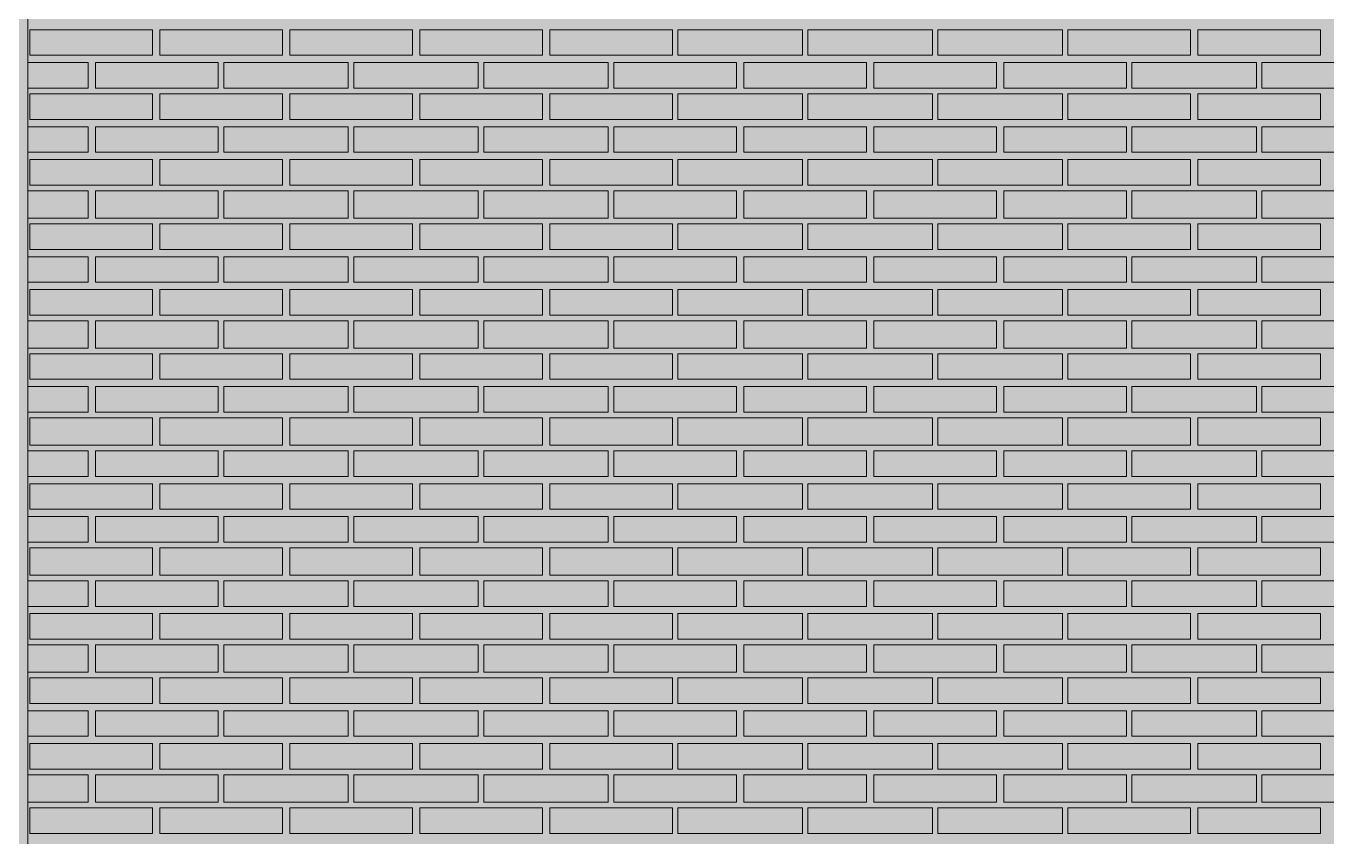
# Model space of a CAD drawing. Header units: millimetres. Extents: x -28928 to 100580, y -22867 to 36490.
# Drawn here: x 68989 to 71995, y 1908 to 3782 of the extents above; entities that cross this region are included whole.
import ezdxf

# ---------------------------------------------------------------- set-up
doc = ezdxf.new("R2010")
doc.units = ezdxf.units.MM
doc.layers.add('PDF _Геометрия', color=7, linetype='Continuous', true_color=0x8f8e8d)
doc.layers.add('PDF _Сплошная заливка', color=7, linetype='Continuous', true_color=0xffffff)

msp = doc.modelspace()

# ---------------------------------------------------------------- hatches: boundary and pattern name
at = {"layer": 'PDF _Сплошная заливка', "true_color": 0xdcd6cf, "transparency": 33554559}
msp.add_hatch(color=254, dxfattribs=at).paths.add_polyline_path([(60798.4, -2005.5), (60798.4, -4713.2), (70224.5, -4713.2), (70224.5, -1464), (74070.3, -1464), (74070.3, -4713.2), (82294.9, -4713.2), (82294.9, 9028.4), (55763.7, 9028.4), (55763.7, -4713.2), (56851.1, -4713.2), (56851.1, -1464), (58251.4, -1464), (58251.4, -4713.2), (59499.5, -4713.2), (59499.5, -2005.5)])

# ---------------------------------------------------------------- linework, layer by layer
at = {"layer": 'PDF _Геометрия', "color": 7, "lineweight": 9}
msp.add_lwpolyline([(59499.5, 6929.9), (68993.4, 6929.9), (68993.4, 2733), (68993.4, 33.7), (68993.4, 16.8), (59499.5, 16.8), (59499.5, 33.7), (59499.5, 2733)], close=True, dxfattribs=at)
msp.add_lwpolyline([(68993.4, 33.7), (68993.4, 109.9), (68993.4, 1383.4), (68993.4, 6853.7), (68993.4, 6929.9), (68946.8, 6929.9), (68946.8, 6853.7), (68946.8, 1383.4), (68946.8, 6853.7)], dxfattribs=at)
at = {"layer": 'PDF _Геометрия', "lineweight": 9}
for points in [[(69281.1, 3773.7), (69281.1, 3714.5), (68997.6, 3714.5), (68997.6, 3773.7)], [(69581.4, 3773.7), (69581.4, 3714.5), (69298, 3714.5), (69298, 3773.7)], [(69881.8, 3773.7), (69881.8, 3714.5), (69598.4, 3714.5), (69598.4, 3773.7)], [(70182.2, 3773.7), (70182.2, 3714.5), (69898.7, 3714.5), (69898.7, 3773.7)], [(70482.6, 3773.7), (70482.6, 3714.5), (70199.1, 3714.5), (70199.1, 3773.7)], [(70783, 3773.7), (70783, 3714.5), (70495.3, 3714.5), (70495.3, 3773.7)], [(71083.4, 3773.7), (71083.4, 3714.5), (70795.7, 3714.5), (70795.7, 3773.7)], [(71383.7, 3773.7), (71383.7, 3714.5), (71096.1, 3714.5), (71096.1, 3773.7)], [(71679.9, 3773.7), (71679.9, 3714.5), (71396.4, 3714.5), (71396.4, 3773.7)], [(71980.3, 3773.7), (71980.3, 3714.5), (71696.8, 3714.5), (71696.8, 3773.7)], [(69433.4, 3638.4), (69289.5, 3638.4), (69149.9, 3638.4), (69149.9, 3697.6), (69289.5, 3697.6), (69433.4, 3697.6)], [(69733.7, 3638.4), (69589.9, 3638.4), (69446.1, 3638.4), (69446.1, 3697.6), (69589.9, 3697.6), (69733.7, 3697.6)], [(70034.1, 3638.4), (69890.3, 3638.4), (69746.4, 3638.4), (69746.4, 3697.6), (69890.3, 3697.6), (70034.1, 3697.6)], [(70334.5, 3638.4), (70190.7, 3638.4), (70046.8, 3638.4), (70046.8, 3697.6), (70190.7, 3697.6), (70334.5, 3697.6)], [(70630.7, 3638.4), (70491.1, 3638.4), (70347.2, 3638.4), (70347.2, 3697.6), (70491.1, 3697.6), (70630.7, 3697.6)], [(70931.1, 3638.4), (70791.4, 3638.4), (70647.6, 3638.4), (70647.6, 3697.6), (70791.4, 3697.6), (70931.1, 3697.6)], [(71231.4, 3638.4), (71087.6, 3638.4), (70948, 3638.4), (70948, 3697.6), (71087.6, 3697.6), (71231.4, 3697.6)], [(71531.8, 3638.4), (71388, 3638.4), (71248.4, 3638.4), (71248.4, 3697.6), (71388, 3697.6), (71531.8, 3697.6)], [(71832.2, 3638.4), (71688.4, 3638.4), (71544.5, 3638.4), (71544.5, 3697.6), (71688.4, 3697.6), (71832.2, 3697.6)], [(72132.6, 3638.4), (71988.7, 3638.4), (71844.9, 3638.4), (71844.9, 3697.6), (71988.7, 3697.6), (72132.6, 3697.6)], [(69281.1, 3625.7), (69281.1, 3566.4), (68997.6, 3566.4), (68997.6, 3625.7)], [(69581.4, 3625.7), (69581.4, 3566.4), (69298, 3566.4), (69298, 3625.7)], [(69881.8, 3625.7), (69881.8, 3566.4), (69598.4, 3566.4), (69598.4, 3625.7)], [(70182.2, 3625.7), (70182.2, 3566.4), (69898.7, 3566.4), (69898.7, 3625.7)], [(70482.6, 3625.7), (70482.6, 3566.4), (70199.1, 3566.4), (70199.1, 3625.7)], [(70783, 3625.7), (70783, 3566.4), (70495.3, 3566.4), (70495.3, 3625.7)], [(71083.4, 3625.7), (71083.4, 3566.4), (70795.7, 3566.4), (70795.7, 3625.7)], [(71383.7, 3625.7), (71383.7, 3566.4), (71096.1, 3566.4), (71096.1, 3625.7)], [(71679.9, 3625.7), (71679.9, 3566.4), (71396.4, 3566.4), (71396.4, 3625.7)], [(71980.3, 3625.7), (71980.3, 3566.4), (71696.8, 3566.4), (71696.8, 3625.7)], [(69433.4, 3490.3), (69289.5, 3490.3), (69149.9, 3490.3), (69149.9, 3549.5), (69289.5, 3549.5), (69433.4, 3549.5)], [(69733.7, 3490.3), (69589.9, 3490.3), (69446.1, 3490.3), (69446.1, 3549.5), (69589.9, 3549.5), (69733.7, 3549.5)], [(70034.1, 3490.3), (69890.3, 3490.3), (69746.4, 3490.3), (69746.4, 3549.5), (69890.3, 3549.5), (70034.1, 3549.5)], [(70334.5, 3490.3), (70190.7, 3490.3), (70046.8, 3490.3), (70046.8, 3549.5), (70190.7, 3549.5), (70334.5, 3549.5)], [(70630.7, 3490.3), (70491.1, 3490.3), (70347.2, 3490.3), (70347.2, 3549.5), (70491.1, 3549.5), (70630.7, 3549.5)], [(70931.1, 3490.3), (70791.4, 3490.3), (70647.6, 3490.3), (70647.6, 3549.5), (70791.4, 3549.5), (70931.1, 3549.5)], [(71231.4, 3490.3), (71087.6, 3490.3), (70948, 3490.3), (70948, 3549.5), (71087.6, 3549.5), (71231.4, 3549.5)], [(71531.8, 3490.3), (71388, 3490.3), (71248.4, 3490.3), (71248.4, 3549.5), (71388, 3549.5), (71531.8, 3549.5)], [(71832.2, 3490.3), (71688.4, 3490.3), (71544.5, 3490.3), (71544.5, 3549.5), (71688.4, 3549.5), (71832.2, 3549.5)], [(72132.6, 3490.3), (71988.7, 3490.3), (71844.9, 3490.3), (71844.9, 3549.5), (71988.7, 3549.5), (72132.6, 3549.5)], [(69281.1, 3473.4), (69281.1, 3414.1), (68997.6, 3414.1), (68997.6, 3473.4)], [(69581.4, 3473.4), (69581.4, 3414.1), (69298, 3414.1), (69298, 3473.4)], [(69881.8, 3473.4), (69881.8, 3414.1), (69598.4, 3414.1), (69598.4, 3473.4)], [(70182.2, 3473.4), (70182.2, 3414.1), (69898.7, 3414.1), (69898.7, 3473.4)], [(70482.6, 3473.4), (70482.6, 3414.1), (70199.1, 3414.1), (70199.1, 3473.4)], [(70783, 3473.4), (70783, 3414.1), (70495.3, 3414.1), (70495.3, 3473.4)], [(71083.4, 3473.4), (71083.4, 3414.1), (70795.7, 3414.1), (70795.7, 3473.4)], [(71383.7, 3473.4), (71383.7, 3414.1), (71096.1, 3414.1), (71096.1, 3473.4)], [(71679.9, 3473.4), (71679.9, 3414.1), (71396.4, 3414.1), (71396.4, 3473.4)], [(71980.3, 3473.4), (71980.3, 3414.1), (71696.8, 3414.1), (71696.8, 3473.4)], [(69433.4, 3338), (69289.5, 3338), (69149.9, 3338), (69149.9, 3401.4), (69289.5, 3401.4), (69433.4, 3401.4)], [(69733.7, 3338), (69589.9, 3338), (69446.1, 3338), (69446.1, 3401.4), (69589.9, 3401.4), (69733.7, 3401.4)], [(70034.1, 3338), (69890.3, 3338), (69746.4, 3338), (69746.4, 3401.4), (69890.3, 3401.4), (70034.1, 3401.4)], [(70334.5, 3338), (70190.7, 3338), (70046.8, 3338), (70046.8, 3401.4), (70190.7, 3401.4), (70334.5, 3401.4)], [(70630.7, 3338), (70491.1, 3338), (70347.2, 3338), (70347.2, 3401.4), (70491.1, 3401.4), (70630.7, 3401.4)], [(70931.1, 3338), (70791.4, 3338), (70647.6, 3338), (70647.6, 3401.4), (70791.4, 3401.4), (70931.1, 3401.4)], [(71231.4, 3338), (71087.6, 3338), (70948, 3338), (70948, 3401.4), (71087.6, 3401.4), (71231.4, 3401.4)], [(71531.8, 3338), (71388, 3338), (71248.4, 3338), (71248.4, 3401.4), (71388, 3401.4), (71531.8, 3401.4)], [(71832.2, 3338), (71688.4, 3338), (71544.5, 3338), (71544.5, 3401.4), (71688.4, 3401.4), (71832.2, 3401.4)], [(72132.6, 3338), (71988.7, 3338), (71844.9, 3338), (71844.9, 3401.4), (71988.7, 3401.4), (72132.6, 3401.4)], [(69281.1, 3325.3), (69281.1, 3266), (68997.6, 3266), (68997.6, 3325.3)], [(69581.4, 3325.3), (69581.4, 3266), (69298, 3266), (69298, 3325.3)], [(69881.8, 3325.3), (69881.8, 3266), (69598.4, 3266), (69598.4, 3325.3)], [(70182.2, 3325.3), (70182.2, 3266), (69898.7, 3266), (69898.7, 3325.3)], [(70482.6, 3325.3), (70482.6, 3266), (70199.1, 3266), (70199.1, 3325.3)], [(70783, 3325.3), (70783, 3266), (70495.3, 3266), (70495.3, 3325.3)], [(71083.4, 3325.3), (71083.4, 3266), (70795.7, 3266), (70795.7, 3325.3)], [(71383.7, 3325.3), (71383.7, 3266), (71096.1, 3266), (71096.1, 3325.3)], [(71679.9, 3325.3), (71679.9, 3266), (71396.4, 3266), (71396.4, 3325.3)], [(71980.3, 3325.3), (71980.3, 3266), (71696.8, 3266), (71696.8, 3325.3)], [(69433.4, 3189.9), (69289.5, 3189.9), (69149.9, 3189.9), (69149.9, 3249.1), (69289.5, 3249.1), (69433.4, 3249.1)], [(69733.7, 3189.9), (69589.9, 3189.9), (69446.1, 3189.9), (69446.1, 3249.1), (69589.9, 3249.1), (69733.7, 3249.1)], [(70034.1, 3189.9), (69890.3, 3189.9), (69746.4, 3189.9), (69746.4, 3249.1), (69890.3, 3249.1), (70034.1, 3249.1)], [(70334.5, 3189.9), (70190.7, 3189.9), (70046.8, 3189.9), (70046.8, 3249.1), (70190.7, 3249.1), (70334.5, 3249.1)], [(70630.7, 3189.9), (70491.1, 3189.9), (70347.2, 3189.9), (70347.2, 3249.1), (70491.1, 3249.1), (70630.7, 3249.1)], [(70931.1, 3189.9), (70791.4, 3189.9), (70647.6, 3189.9), (70647.6, 3249.1), (70791.4, 3249.1), (70931.1, 3249.1)], [(71231.4, 3189.9), (71087.6, 3189.9), (70948, 3189.9), (70948, 3249.1), (71087.6, 3249.1), (71231.4, 3249.1)], [(71531.8, 3189.9), (71388, 3189.9), (71248.4, 3189.9), (71248.4, 3249.1), (71388, 3249.1), (71531.8, 3249.1)], [(71832.2, 3189.9), (71688.4, 3189.9), (71544.5, 3189.9), (71544.5, 3249.1), (71688.4, 3249.1), (71832.2, 3249.1)], [(72132.6, 3189.9), (71988.7, 3189.9), (71844.9, 3189.9), (71844.9, 3249.1), (71988.7, 3249.1), (72132.6, 3249.1)], [(69281.1, 3173), (69281.1, 3113.7), (68997.6, 3113.7), (68997.6, 3173)], [(69581.4, 3173), (69581.4, 3113.7), (69298, 3113.7), (69298, 3173)], [(69881.8, 3173), (69881.8, 3113.7), (69598.4, 3113.7), (69598.4, 3173)], [(70182.2, 3173), (70182.2, 3113.7), (69898.7, 3113.7), (69898.7, 3173)], [(70482.6, 3173), (70482.6, 3113.7), (70199.1, 3113.7), (70199.1, 3173)], [(70783, 3173), (70783, 3113.7), (70495.3, 3113.7), (70495.3, 3173)], [(71083.4, 3173), (71083.4, 3113.7), (70795.7, 3113.7), (70795.7, 3173)], [(71383.7, 3173), (71383.7, 3113.7), (71096.1, 3113.7), (71096.1, 3173)], [(71679.9, 3173), (71679.9, 3113.7), (71396.4, 3113.7), (71396.4, 3173)], [(71980.3, 3173), (71980.3, 3113.7), (71696.8, 3113.7), (71696.8, 3173)], [(69433.4, 3037.6), (69289.5, 3037.6), (69149.9, 3037.6), (69149.9, 3101), (69289.5, 3101), (69433.4, 3101)], [(69733.7, 3037.6), (69589.9, 3037.6), (69446.1, 3037.6), (69446.1, 3101), (69589.9, 3101), (69733.7, 3101)], [(70034.1, 3037.6), (69890.3, 3037.6), (69746.4, 3037.6), (69746.4, 3101), (69890.3, 3101), (70034.1, 3101)], [(70334.5, 3037.6), (70190.7, 3037.6), (70046.8, 3037.6), (70046.8, 3101), (70190.7, 3101), (70334.5, 3101)], [(70630.7, 3037.6), (70491.1, 3037.6), (70347.2, 3037.6), (70347.2, 3101), (70491.1, 3101), (70630.7, 3101)], [(70931.1, 3037.6), (70791.4, 3037.6), (70647.6, 3037.6), (70647.6, 3101), (70791.4, 3101), (70931.1, 3101)], [(71231.4, 3037.6), (71087.6, 3037.6), (70948, 3037.6), (70948, 3101), (71087.6, 3101), (71231.4, 3101)], [(71531.8, 3037.6), (71388, 3037.6), (71248.4, 3037.6), (71248.4, 3101), (71388, 3101), (71531.8, 3101)], [(71832.2, 3037.6), (71688.4, 3037.6), (71544.5, 3037.6), (71544.5, 3101), (71688.4, 3101), (71832.2, 3101)], [(72132.6, 3037.6), (71988.7, 3037.6), (71844.9, 3037.6), (71844.9, 3101), (71988.7, 3101), (72132.6, 3101)], [(69281.1, 3024.9), (69281.1, 2965.7), (68997.6, 2965.7), (68997.6, 3024.9)], [(69581.4, 3024.9), (69581.4, 2965.7), (69298, 2965.7), (69298, 3024.9)], [(69881.8, 3024.9), (69881.8, 2965.7), (69598.4, 2965.7), (69598.4, 3024.9)], [(70182.2, 3024.9), (70182.2, 2965.7), (69898.7, 2965.7), (69898.7, 3024.9)], [(70482.6, 3024.9), (70482.6, 2965.7), (70199.1, 2965.7), (70199.1, 3024.9)], [(70783, 3024.9), (70783, 2965.7), (70495.3, 2965.7), (70495.3, 3024.9)], [(71083.4, 3024.9), (71083.4, 2965.7), (70795.7, 2965.7), (70795.7, 3024.9)], [(71383.7, 3024.9), (71383.7, 2965.7), (71096.1, 2965.7), (71096.1, 3024.9)], [(71679.9, 3024.9), (71679.9, 2965.7), (71396.4, 2965.7), (71396.4, 3024.9)], [(71980.3, 3024.9), (71980.3, 2965.7), (71696.8, 2965.7), (71696.8, 3024.9)], [(69433.4, 2889.5), (69289.5, 2889.5), (69149.9, 2889.5), (69149.9, 2948.7), (69289.5, 2948.7), (69433.4, 2948.7)], [(69733.7, 2889.5), (69589.9, 2889.5), (69446.1, 2889.5), (69446.1, 2948.7), (69589.9, 2948.7), (69733.7, 2948.7)], [(70034.1, 2889.5), (69890.3, 2889.5), (69746.4, 2889.5), (69746.4, 2948.7), (69890.3, 2948.7), (70034.1, 2948.7)], [(70334.5, 2889.5), (70190.7, 2889.5), (70046.8, 2889.5), (70046.8, 2948.7), (70190.7, 2948.7), (70334.5, 2948.7)], [(70630.7, 2889.5), (70491.1, 2889.5), (70347.2, 2889.5), (70347.2, 2948.7), (70491.1, 2948.7), (70630.7, 2948.7)], [(70931.1, 2889.5), (70791.4, 2889.5), (70647.6, 2889.5), (70647.6, 2948.7), (70791.4, 2948.7), (70931.1, 2948.7)], [(71231.4, 2889.5), (71087.6, 2889.5), (70948, 2889.5), (70948, 2948.7), (71087.6, 2948.7), (71231.4, 2948.7)], [(71531.8, 2889.5), (71388, 2889.5), (71248.4, 2889.5), (71248.4, 2948.7), (71388, 2948.7), (71531.8, 2948.7)], [(71832.2, 2889.5), (71688.4, 2889.5), (71544.5, 2889.5), (71544.5, 2948.7), (71688.4, 2948.7), (71832.2, 2948.7)], [(72132.6, 2889.5), (71988.7, 2889.5), (71844.9, 2889.5), (71844.9, 2948.7), (71988.7, 2948.7), (72132.6, 2948.7)], [(69281.1, 2876.8), (69281.1, 2813.4), (68997.6, 2813.4), (68997.6, 2876.8)], [(69581.4, 2876.8), (69581.4, 2813.4), (69298, 2813.4), (69298, 2876.8)], [(69881.8, 2876.8), (69881.8, 2813.4), (69598.4, 2813.4), (69598.4, 2876.8)], [(70182.2, 2876.8), (70182.2, 2813.4), (69898.7, 2813.4), (69898.7, 2876.8)], [(70482.6, 2876.8), (70482.6, 2813.4), (70199.1, 2813.4), (70199.1, 2876.8)], [(70783, 2876.8), (70783, 2813.4), (70495.3, 2813.4), (70495.3, 2876.8)], [(71083.4, 2876.8), (71083.4, 2813.4), (70795.7, 2813.4), (70795.7, 2876.8)], [(71383.7, 2876.8), (71383.7, 2813.4), (71096.1, 2813.4), (71096.1, 2876.8)], [(71679.9, 2876.8), (71679.9, 2813.4), (71396.4, 2813.4), (71396.4, 2876.8)], [(71980.3, 2876.8), (71980.3, 2813.4), (71696.8, 2813.4), (71696.8, 2876.8)], [(69433.4, 2741.4), (69289.5, 2741.4), (69149.9, 2741.4), (69149.9, 2800.7), (69289.5, 2800.7), (69433.4, 2800.7)], [(69733.7, 2741.4), (69589.9, 2741.4), (69446.1, 2741.4), (69446.1, 2800.7), (69589.9, 2800.7), (69733.7, 2800.7)], [(70034.1, 2741.4), (69890.3, 2741.4), (69746.4, 2741.4), (69746.4, 2800.7), (69890.3, 2800.7), (70034.1, 2800.7)], [(70334.5, 2741.4), (70190.7, 2741.4), (70046.8, 2741.4), (70046.8, 2800.7), (70190.7, 2800.7), (70334.5, 2800.7)], [(70630.7, 2741.4), (70491.1, 2741.4), (70347.2, 2741.4), (70347.2, 2800.7), (70491.1, 2800.7), (70630.7, 2800.7)], [(70931.1, 2741.4), (70791.4, 2741.4), (70647.6, 2741.4), (70647.6, 2800.7), (70791.4, 2800.7), (70931.1, 2800.7)], [(71231.4, 2741.4), (71087.6, 2741.4), (70948, 2741.4), (70948, 2800.7), (71087.6, 2800.7), (71231.4, 2800.7)], [(71531.8, 2741.4), (71388, 2741.4), (71248.4, 2741.4), (71248.4, 2800.7), (71388, 2800.7), (71531.8, 2800.7)], [(71832.2, 2741.4), (71688.4, 2741.4), (71544.5, 2741.4), (71544.5, 2800.7), (71688.4, 2800.7), (71832.2, 2800.7)], [(72132.6, 2741.4), (71988.7, 2741.4), (71844.9, 2741.4), (71844.9, 2800.7), (71988.7, 2800.7), (72132.6, 2800.7)], [(69281.1, 2724.5), (69281.1, 2665.3), (68997.6, 2665.3), (68997.6, 2724.5)], [(69581.4, 2724.5), (69581.4, 2665.3), (69298, 2665.3), (69298, 2724.5)], [(69881.8, 2724.5), (69881.8, 2665.3), (69598.4, 2665.3), (69598.4, 2724.5)], [(70182.2, 2724.5), (70182.2, 2665.3), (69898.7, 2665.3), (69898.7, 2724.5)], [(70482.6, 2724.5), (70482.6, 2665.3), (70199.1, 2665.3), (70199.1, 2724.5)], [(70783, 2724.5), (70783, 2665.3), (70495.3, 2665.3), (70495.3, 2724.5)], [(71083.4, 2724.5), (71083.4, 2665.3), (70795.7, 2665.3), (70795.7, 2724.5)], [(71383.7, 2724.5), (71383.7, 2665.3), (71096.1, 2665.3), (71096.1, 2724.5)], [(71679.9, 2724.5), (71679.9, 2665.3), (71396.4, 2665.3), (71396.4, 2724.5)], [(71980.3, 2724.5), (71980.3, 2665.3), (71696.8, 2665.3), (71696.8, 2724.5)], [(69433.4, 2589.1), (69289.5, 2589.1), (69149.9, 2589.1), (69149.9, 2648.4), (69289.5, 2648.4), (69433.4, 2648.4)], [(69733.7, 2589.1), (69589.9, 2589.1), (69446.1, 2589.1), (69446.1, 2648.4), (69589.9, 2648.4), (69733.7, 2648.4)], [(70034.1, 2589.1), (69890.3, 2589.1), (69746.4, 2589.1), (69746.4, 2648.4), (69890.3, 2648.4), (70034.1, 2648.4)], [(70334.5, 2589.1), (70190.7, 2589.1), (70046.8, 2589.1), (70046.8, 2648.4), (70190.7, 2648.4), (70334.5, 2648.4)], [(70630.7, 2589.1), (70491.1, 2589.1), (70347.2, 2589.1), (70347.2, 2648.4), (70491.1, 2648.4), (70630.7, 2648.4)], [(70931.1, 2589.1), (70791.4, 2589.1), (70647.6, 2589.1), (70647.6, 2648.4), (70791.4, 2648.4), (70931.1, 2648.4)], [(71231.4, 2589.1), (71087.6, 2589.1), (70948, 2589.1), (70948, 2648.4), (71087.6, 2648.4), (71231.4, 2648.4)], [(71531.8, 2589.1), (71388, 2589.1), (71248.4, 2589.1), (71248.4, 2648.4), (71388, 2648.4), (71531.8, 2648.4)], [(71832.2, 2589.1), (71688.4, 2589.1), (71544.5, 2589.1), (71544.5, 2648.4), (71688.4, 2648.4), (71832.2, 2648.4)], [(72132.6, 2589.1), (71988.7, 2589.1), (71844.9, 2589.1), (71844.9, 2648.4), (71988.7, 2648.4), (72132.6, 2648.4)], [(69281.1, 2576.4), (69281.1, 2513), (68997.6, 2513), (68997.6, 2576.4)], [(69581.4, 2576.4), (69581.4, 2513), (69298, 2513), (69298, 2576.4)], [(69881.8, 2576.4), (69881.8, 2513), (69598.4, 2513), (69598.4, 2576.4)], [(70182.2, 2576.4), (70182.2, 2513), (69898.7, 2513), (69898.7, 2576.4)], [(70482.6, 2576.4), (70482.6, 2513), (70199.1, 2513), (70199.1, 2576.4)], [(70783, 2576.4), (70783, 2513), (70495.3, 2513), (70495.3, 2576.4)], [(71083.4, 2576.4), (71083.4, 2513), (70795.7, 2513), (70795.7, 2576.4)], [(71383.7, 2576.4), (71383.7, 2513), (71096.1, 2513), (71096.1, 2576.4)], [(71679.9, 2576.4), (71679.9, 2513), (71396.4, 2513), (71396.4, 2576.4)], [(71980.3, 2576.4), (71980.3, 2513), (71696.8, 2513), (71696.8, 2576.4)], [(69433.4, 2441), (69289.5, 2441), (69149.9, 2441), (69149.9, 2500.3), (69289.5, 2500.3), (69433.4, 2500.3)], [(69733.7, 2441), (69589.9, 2441), (69446.1, 2441), (69446.1, 2500.3), (69589.9, 2500.3), (69733.7, 2500.3)], [(70034.1, 2441), (69890.3, 2441), (69746.4, 2441), (69746.4, 2500.3), (69890.3, 2500.3), (70034.1, 2500.3)], [(70334.5, 2441), (70190.7, 2441), (70046.8, 2441), (70046.8, 2500.3), (70190.7, 2500.3), (70334.5, 2500.3)], [(70630.7, 2441), (70491.1, 2441), (70347.2, 2441), (70347.2, 2500.3), (70491.1, 2500.3), (70630.7, 2500.3)], [(70931.1, 2441), (70791.4, 2441), (70647.6, 2441), (70647.6, 2500.3), (70791.4, 2500.3), (70931.1, 2500.3)], [(71231.4, 2441), (71087.6, 2441), (70948, 2441), (70948, 2500.3), (71087.6, 2500.3), (71231.4, 2500.3)], [(71531.8, 2441), (71388, 2441), (71248.4, 2441), (71248.4, 2500.3), (71388, 2500.3), (71531.8, 2500.3)], [(71832.2, 2441), (71688.4, 2441), (71544.5, 2441), (71544.5, 2500.3), (71688.4, 2500.3), (71832.2, 2500.3)], [(72132.6, 2441), (71988.7, 2441), (71844.9, 2441), (71844.9, 2500.3), (71988.7, 2500.3), (72132.6, 2500.3)], [(69281.1, 2424.1), (69281.1, 2364.9), (68997.6, 2364.9), (68997.6, 2424.1)], [(69581.4, 2424.1), (69581.4, 2364.9), (69298, 2364.9), (69298, 2424.1)], [(69881.8, 2424.1), (69881.8, 2364.9), (69598.4, 2364.9), (69598.4, 2424.1)], [(70182.2, 2424.1), (70182.2, 2364.9), (69898.7, 2364.9), (69898.7, 2424.1)], [(70482.6, 2424.1), (70482.6, 2364.9), (70199.1, 2364.9), (70199.1, 2424.1)], [(70783, 2424.1), (70783, 2364.9), (70495.3, 2364.9), (70495.3, 2424.1)], [(71083.4, 2424.1), (71083.4, 2364.9), (70795.7, 2364.9), (70795.7, 2424.1)], [(71383.7, 2424.1), (71383.7, 2364.9), (71096.1, 2364.9), (71096.1, 2424.1)], [(71679.9, 2424.1), (71679.9, 2364.9), (71396.4, 2364.9), (71396.4, 2424.1)], [(71980.3, 2424.1), (71980.3, 2364.9), (71696.8, 2364.9), (71696.8, 2424.1)], [(69433.4, 2288.7), (69289.5, 2288.7), (69149.9, 2288.7), (69149.9, 2352.2), (69289.5, 2352.2), (69433.4, 2352.2)], [(69733.7, 2288.7), (69589.9, 2288.7), (69446.1, 2288.7), (69446.1, 2352.2), (69589.9, 2352.2), (69733.7, 2352.2)], [(70034.1, 2288.7), (69890.3, 2288.7), (69746.4, 2288.7), (69746.4, 2352.2), (69890.3, 2352.2), (70034.1, 2352.2)], [(70334.5, 2288.7), (70190.7, 2288.7), (70046.8, 2288.7), (70046.8, 2352.2), (70190.7, 2352.2), (70334.5, 2352.2)], [(70630.7, 2288.7), (70491.1, 2288.7), (70347.2, 2288.7), (70347.2, 2352.2), (70491.1, 2352.2), (70630.7, 2352.2)], [(70931.1, 2288.7), (70791.4, 2288.7), (70647.6, 2288.7), (70647.6, 2352.2), (70791.4, 2352.2), (70931.1, 2352.2)], [(71231.4, 2288.7), (71087.6, 2288.7), (70948, 2288.7), (70948, 2352.2), (71087.6, 2352.2), (71231.4, 2352.2)], [(71531.8, 2288.7), (71388, 2288.7), (71248.4, 2288.7), (71248.4, 2352.2), (71388, 2352.2), (71531.8, 2352.2)], [(71832.2, 2288.7), (71688.4, 2288.7), (71544.5, 2288.7), (71544.5, 2352.2), (71688.4, 2352.2), (71832.2, 2352.2)], [(72132.6, 2288.7), (71988.7, 2288.7), (71844.9, 2288.7), (71844.9, 2352.2), (71988.7, 2352.2), (72132.6, 2352.2)], [(69281.1, 2276), (69281.1, 2216.8), (68997.6, 2216.8), (68997.6, 2276)], [(69581.4, 2276), (69581.4, 2216.8), (69298, 2216.8), (69298, 2276)], [(69881.8, 2276), (69881.8, 2216.8), (69598.4, 2216.8), (69598.4, 2276)], [(70182.2, 2276), (70182.2, 2216.8), (69898.7, 2216.8), (69898.7, 2276)], [(70482.6, 2276), (70482.6, 2216.8), (70199.1, 2216.8), (70199.1, 2276)], [(70783, 2276), (70783, 2216.8), (70495.3, 2216.8), (70495.3, 2276)], [(71083.4, 2276), (71083.4, 2216.8), (70795.7, 2216.8), (70795.7, 2276)], [(71383.7, 2276), (71383.7, 2216.8), (71096.1, 2216.8), (71096.1, 2276)], [(71679.9, 2276), (71679.9, 2216.8), (71396.4, 2216.8), (71396.4, 2276)], [(71980.3, 2276), (71980.3, 2216.8), (71696.8, 2216.8), (71696.8, 2276)], [(69433.4, 2140.7), (69289.5, 2140.7), (69149.9, 2140.7), (69149.9, 2199.9), (69289.5, 2199.9), (69433.4, 2199.9)], [(69733.7, 2140.7), (69589.9, 2140.7), (69446.1, 2140.7), (69446.1, 2199.9), (69589.9, 2199.9), (69733.7, 2199.9)], [(70034.1, 2140.7), (69890.3, 2140.7), (69746.4, 2140.7), (69746.4, 2199.9), (69890.3, 2199.9), (70034.1, 2199.9)], [(70334.5, 2140.7), (70190.7, 2140.7), (70046.8, 2140.7), (70046.8, 2199.9), (70190.7, 2199.9), (70334.5, 2199.9)], [(70630.7, 2140.7), (70491.1, 2140.7), (70347.2, 2140.7), (70347.2, 2199.9), (70491.1, 2199.9), (70630.7, 2199.9)], [(70931.1, 2140.7), (70791.4, 2140.7), (70647.6, 2140.7), (70647.6, 2199.9), (70791.4, 2199.9), (70931.1, 2199.9)], [(71231.4, 2140.7), (71087.6, 2140.7), (70948, 2140.7), (70948, 2199.9), (71087.6, 2199.9), (71231.4, 2199.9)], [(71531.8, 2140.7), (71388, 2140.7), (71248.4, 2140.7), (71248.4, 2199.9), (71388, 2199.9), (71531.8, 2199.9)], [(71832.2, 2140.7), (71688.4, 2140.7), (71544.5, 2140.7), (71544.5, 2199.9), (71688.4, 2199.9), (71832.2, 2199.9)], [(72132.6, 2140.7), (71988.7, 2140.7), (71844.9, 2140.7), (71844.9, 2199.9), (71988.7, 2199.9), (72132.6, 2199.9)], [(69281.1, 2123.7), (69281.1, 2064.5), (68997.6, 2064.5), (68997.6, 2123.7)], [(69581.4, 2123.7), (69581.4, 2064.5), (69298, 2064.5), (69298, 2123.7)], [(69881.8, 2123.7), (69881.8, 2064.5), (69598.4, 2064.5), (69598.4, 2123.7)], [(70182.2, 2123.7), (70182.2, 2064.5), (69898.7, 2064.5), (69898.7, 2123.7)], [(70482.6, 2123.7), (70482.6, 2064.5), (70199.1, 2064.5), (70199.1, 2123.7)], [(70783, 2123.7), (70783, 2064.5), (70495.3, 2064.5), (70495.3, 2123.7)], [(71083.4, 2123.7), (71083.4, 2064.5), (70795.7, 2064.5), (70795.7, 2123.7)], [(71383.7, 2123.7), (71383.7, 2064.5), (71096.1, 2064.5), (71096.1, 2123.7)], [(71679.9, 2123.7), (71679.9, 2064.5), (71396.4, 2064.5), (71396.4, 2123.7)], [(71980.3, 2123.7), (71980.3, 2064.5), (71696.8, 2064.5), (71696.8, 2123.7)], [(69433.4, 1988.4), (69289.5, 1988.4), (69149.9, 1988.4), (69149.9, 2051.8), (69289.5, 2051.8), (69433.4, 2051.8)], [(69733.7, 1988.4), (69589.9, 1988.4), (69446.1, 1988.4), (69446.1, 2051.8), (69589.9, 2051.8), (69733.7, 2051.8)], [(70034.1, 1988.4), (69890.3, 1988.4), (69746.4, 1988.4), (69746.4, 2051.8), (69890.3, 2051.8), (70034.1, 2051.8)], [(70334.5, 1988.4), (70190.7, 1988.4), (70046.8, 1988.4), (70046.8, 2051.8), (70190.7, 2051.8), (70334.5, 2051.8)], [(70630.7, 1988.4), (70491.1, 1988.4), (70347.2, 1988.4), (70347.2, 2051.8), (70491.1, 2051.8), (70630.7, 2051.8)], [(70931.1, 1988.4), (70791.4, 1988.4), (70647.6, 1988.4), (70647.6, 2051.8), (70791.4, 2051.8), (70931.1, 2051.8)], [(71231.4, 1988.4), (71087.6, 1988.4), (70948, 1988.4), (70948, 2051.8), (71087.6, 2051.8), (71231.4, 2051.8)], [(71531.8, 1988.4), (71388, 1988.4), (71248.4, 1988.4), (71248.4, 2051.8), (71388, 2051.8), (71531.8, 2051.8)], [(71832.2, 1988.4), (71688.4, 1988.4), (71544.5, 1988.4), (71544.5, 2051.8), (71688.4, 2051.8), (71832.2, 2051.8)], [(72132.6, 1988.4), (71988.7, 1988.4), (71844.9, 1988.4), (71844.9, 2051.8), (71988.7, 2051.8), (72132.6, 2051.8)], [(69281.1, 1975.7), (69281.1, 1916.4), (68997.6, 1916.4), (68997.6, 1975.7)], [(69581.4, 1975.7), (69581.4, 1916.4), (69298, 1916.4), (69298, 1975.7)], [(69881.8, 1975.7), (69881.8, 1916.4), (69598.4, 1916.4), (69598.4, 1975.7)], [(70182.2, 1975.7), (70182.2, 1916.4), (69898.7, 1916.4), (69898.7, 1975.7)], [(70482.6, 1975.7), (70482.6, 1916.4), (70199.1, 1916.4), (70199.1, 1975.7)], [(70783, 1975.7), (70783, 1916.4), (70495.3, 1916.4), (70495.3, 1975.7)], [(71083.4, 1975.7), (71083.4, 1916.4), (70795.7, 1916.4), (70795.7, 1975.7)], [(71383.7, 1975.7), (71383.7, 1916.4), (71096.1, 1916.4), (71096.1, 1975.7)], [(71679.9, 1975.7), (71679.9, 1916.4), (71396.4, 1916.4), (71396.4, 1975.7)], [(71980.3, 1975.7), (71980.3, 1916.4), (71696.8, 1916.4), (71696.8, 1975.7)]]:
    msp.add_lwpolyline(points, close=True, dxfattribs=at)
for points in [[(68993.4, 3638.4), (69133, 3638.4), (69133, 3697.6), (68993.4, 3697.6)], [(68993.4, 3490.3), (69133, 3490.3), (69133, 3549.5), (68993.4, 3549.5)], [(68993.4, 3338), (69133, 3338), (69133, 3401.4), (68993.4, 3401.4)], [(68993.4, 3189.9), (69133, 3189.9), (69133, 3249.1), (68993.4, 3249.1)], [(68993.4, 3037.6), (69133, 3037.6), (69133, 3101), (68993.4, 3101)], [(68993.4, 2889.5), (69133, 2889.5), (69133, 2948.7), (68993.4, 2948.7)], [(68993.4, 2741.4), (69133, 2741.4), (69133, 2800.7), (68993.4, 2800.7)], [(68993.4, 2589.1), (69133, 2589.1), (69133, 2648.4), (68993.4, 2648.4)], [(68993.4, 2441), (69133, 2441), (69133, 2500.3), (68993.4, 2500.3)], [(68993.4, 2288.7), (69133, 2288.7), (69133, 2352.2), (68993.4, 2352.2)], [(68993.4, 2140.7), (69133, 2140.7), (69133, 2199.9), (68993.4, 2199.9)], [(68993.4, 1988.4), (69133, 1988.4), (69133, 2051.8), (68993.4, 2051.8)]]:
    msp.add_lwpolyline(points, dxfattribs=at)

doc.saveas('drawing.dxf')
